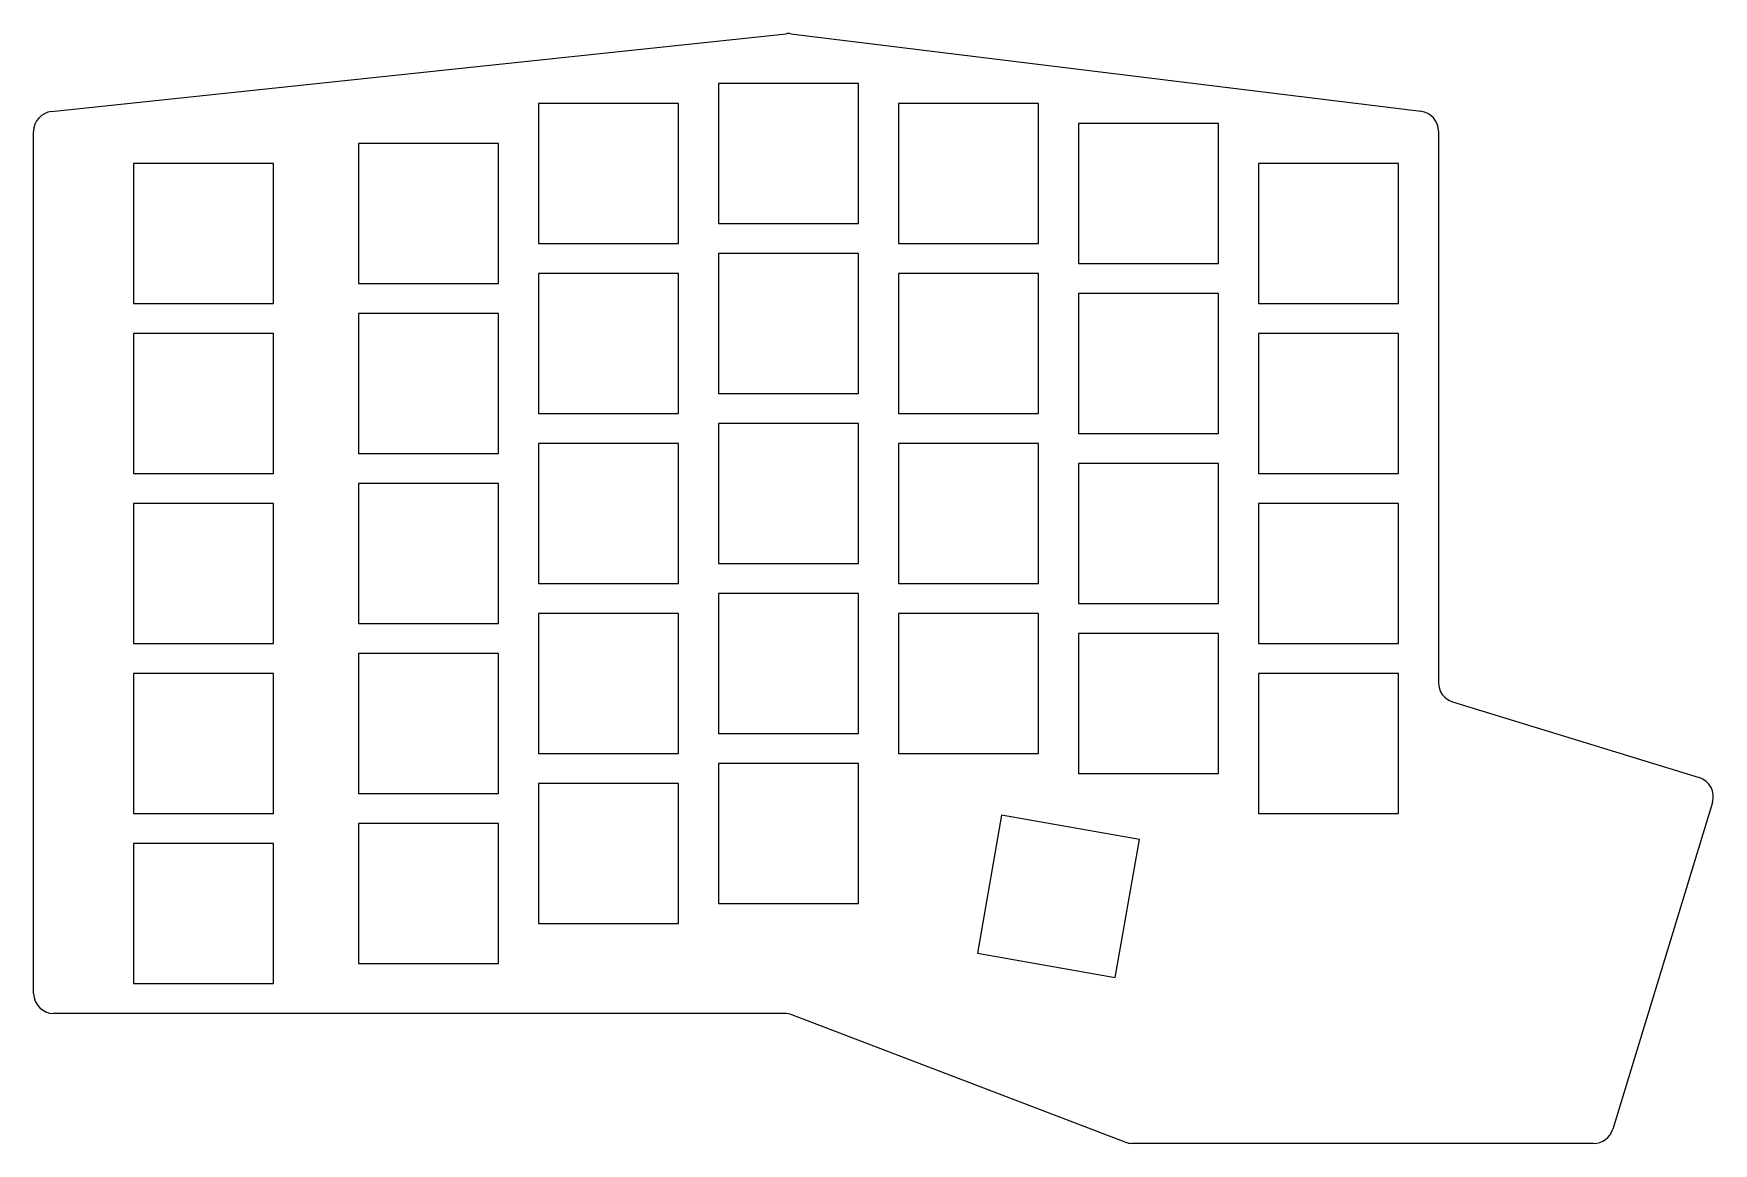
# Model space of a CAD drawing. Header units: millimetres. Extents: x 58 to 226, y -173 to -62.
import ezdxf

# ---------------------------------------------------------------- set-up
doc = ezdxf.new("R2010")
doc.units = ezdxf.units.MM

msp = doc.modelspace()

# ---------------------------------------------------------------- linework, layer by layer
for p, q in [((59.79, -69.81), (133.27, -62.02)), ((133.73, -62.03), (196.74, -69.78)), ((140.5, -67), (126.5, -67)), ((126.5, -67), (126.5, -81)), ((140.5, -81), (140.5, -67)), ((122.5, -69), (108.5, -69)), ((108.5, -69), (108.5, -83)), ((122.5, -83), (122.5, -69)), ((158.5, -69), (144.5, -69)), ((144.5, -69), (144.5, -83)), ((158.5, -83), (158.5, -69)), ((58, -158), (58, -71.8)), ((176.5, -71), (162.5, -71)), ((162.5, -71), (162.5, -85)), ((176.5, -85), (176.5, -71)), ((198.5, -71.77), (198.5, -126.92)), ((104.5, -73), (90.5, -73)), ((90.5, -73), (90.5, -87)), ((104.5, -87), (104.5, -73)), ((82, -75), (68, -75)), ((68, -75), (68, -89)), ((82, -89), (82, -75)), ((194.5, -75), (180.5, -75)), ((180.5, -75), (180.5, -89)), ((194.5, -89), (194.5, -75)), ((126.5, -81), (140.5, -81)), ((108.5, -83), (122.5, -83)), ((140.5, -84), (126.5, -84)), ((126.5, -84), (126.5, -98)), ((140.5, -98), (140.5, -84)), ((144.5, -83), (158.5, -83)), ((162.5, -85), (176.5, -85)), ((90.5, -87), (104.5, -87)), ((122.5, -86), (108.5, -86)), ((108.5, -86), (108.5, -100)), ((122.5, -100), (122.5, -86)), ((158.5, -86), (144.5, -86)), ((144.5, -86), (144.5, -100)), ((158.5, -100), (158.5, -86)), ((68, -89), (82, -89)), ((176.5, -88), (162.5, -88)), ((162.5, -88), (162.5, -102)), ((176.5, -102), (176.5, -88)), ((180.5, -89), (194.5, -89)), ((104.5, -90), (90.5, -90)), ((90.5, -90), (90.5, -104)), ((104.5, -104), (104.5, -90)), ((82, -92), (68, -92)), ((68, -92), (68, -106)), ((82, -106), (82, -92)), ((194.5, -92), (180.5, -92)), ((180.5, -92), (180.5, -106)), ((194.5, -106), (194.5, -92)), ((126.5, -98), (140.5, -98)), ((108.5, -100), (122.5, -100)), ((144.5, -100), (158.5, -100)), ((140.5, -101), (126.5, -101)), ((126.5, -101), (126.5, -115)), ((140.5, -115), (140.5, -101)), ((162.5, -102), (176.5, -102)), ((90.5, -104), (104.5, -104)), ((122.5, -103), (108.5, -103)), ((108.5, -103), (108.5, -117)), ((122.5, -117), (122.5, -103)), ((158.5, -103), (144.5, -103)), ((144.5, -103), (144.5, -117)), ((158.5, -117), (158.5, -103)), ((176.5, -105), (162.5, -105)), ((162.5, -105), (162.5, -119)), ((176.5, -119), (176.5, -105)), ((68, -106), (82, -106)), ((104.5, -107), (90.5, -107)), ((90.5, -107), (90.5, -121)), ((104.5, -121), (104.5, -107)), ((180.5, -106), (194.5, -106)), ((82, -109), (68, -109)), ((68, -109), (68, -123)), ((82, -123), (82, -109)), ((194.5, -109), (180.5, -109)), ((180.5, -109), (180.5, -123)), ((194.5, -123), (194.5, -109)), ((126.5, -115), (140.5, -115)), ((108.5, -117), (122.5, -117)), ((144.5, -117), (158.5, -117)), ((140.5, -118), (126.5, -118)), ((126.5, -118), (126.5, -132)), ((140.5, -132), (140.5, -118)), ((162.5, -119), (176.5, -119)), ((122.5, -120), (108.5, -120)), ((108.5, -120), (108.5, -134)), ((122.5, -134), (122.5, -120)), ((158.5, -120), (144.5, -120)), ((144.5, -120), (144.5, -134)), ((158.5, -134), (158.5, -120)), ((90.5, -121), (104.5, -121)), ((176.5, -122), (162.5, -122)), ((162.5, -122), (162.5, -136)), ((176.5, -136), (176.5, -122)), ((68, -123), (82, -123)), ((104.5, -124), (90.5, -124)), ((90.5, -124), (90.5, -138)), ((104.5, -138), (104.5, -124)), ((180.5, -123), (194.5, -123)), ((82, -126), (68, -126)), ((68, -126), (68, -140)), ((82, -140), (82, -126)), ((194.5, -126), (180.5, -126)), ((180.5, -126), (180.5, -140)), ((194.5, -140), (194.5, -126)), ((199.91, -128.83), (224.59, -136.41)), ((126.5, -132), (140.5, -132)), ((108.5, -134), (122.5, -134)), ((144.5, -134), (158.5, -134)), ((140.5, -135), (126.5, -135)), ((126.5, -135), (126.5, -149)), ((140.5, -149), (140.5, -135)), ((162.5, -136), (176.5, -136)), ((122.5, -137), (108.5, -137)), ((108.5, -137), (108.5, -151)), ((122.5, -151), (122.5, -137)), ((90.5, -138), (104.5, -138)), ((225.92, -138.91), (215.93, -171.58)), ((68, -140), (82, -140)), ((104.5, -141), (90.5, -141)), ((90.5, -141), (90.5, -155)), ((104.5, -155), (104.5, -141)), ((154.82, -140.19), (152.39, -153.98)), ((168.61, -142.62), (154.82, -140.19)), ((180.5, -140), (194.5, -140)), ((166.18, -156.41), (168.61, -142.62)), ((82, -143), (68, -143)), ((68, -143), (68, -157)), ((82, -157), (82, -143)), ((126.5, -149), (140.5, -149)), ((108.5, -151), (122.5, -151)), ((152.39, -153.98), (166.18, -156.41)), ((90.5, -155), (104.5, -155)), ((68, -157), (82, -157)), ((133.13, -160), (60, -160)), ((167.16, -172.87), (133.84, -160.13)), ((214.02, -173), (167.87, -173))]:
    msp.add_line(p, q)
for centre, start, end in [((133.48, -64.01), 82.9835, 96.0485), ((60, -71.8), 96.0485, 180), ((196.5, -71.77), 0, 82.9835), ((200.5, -126.92), 180, 252.926), ((224, -138.33), 343.0092, 72.926), ((60, -158), 180, 270), ((133.13, -162), 69.0755, 90), ((167.87, -171), 249.0755, 270), ((214.02, -171), 270, 343.0092)]:
    msp.add_arc(centre, 2, start, end)

doc.saveas('drawing.dxf')
